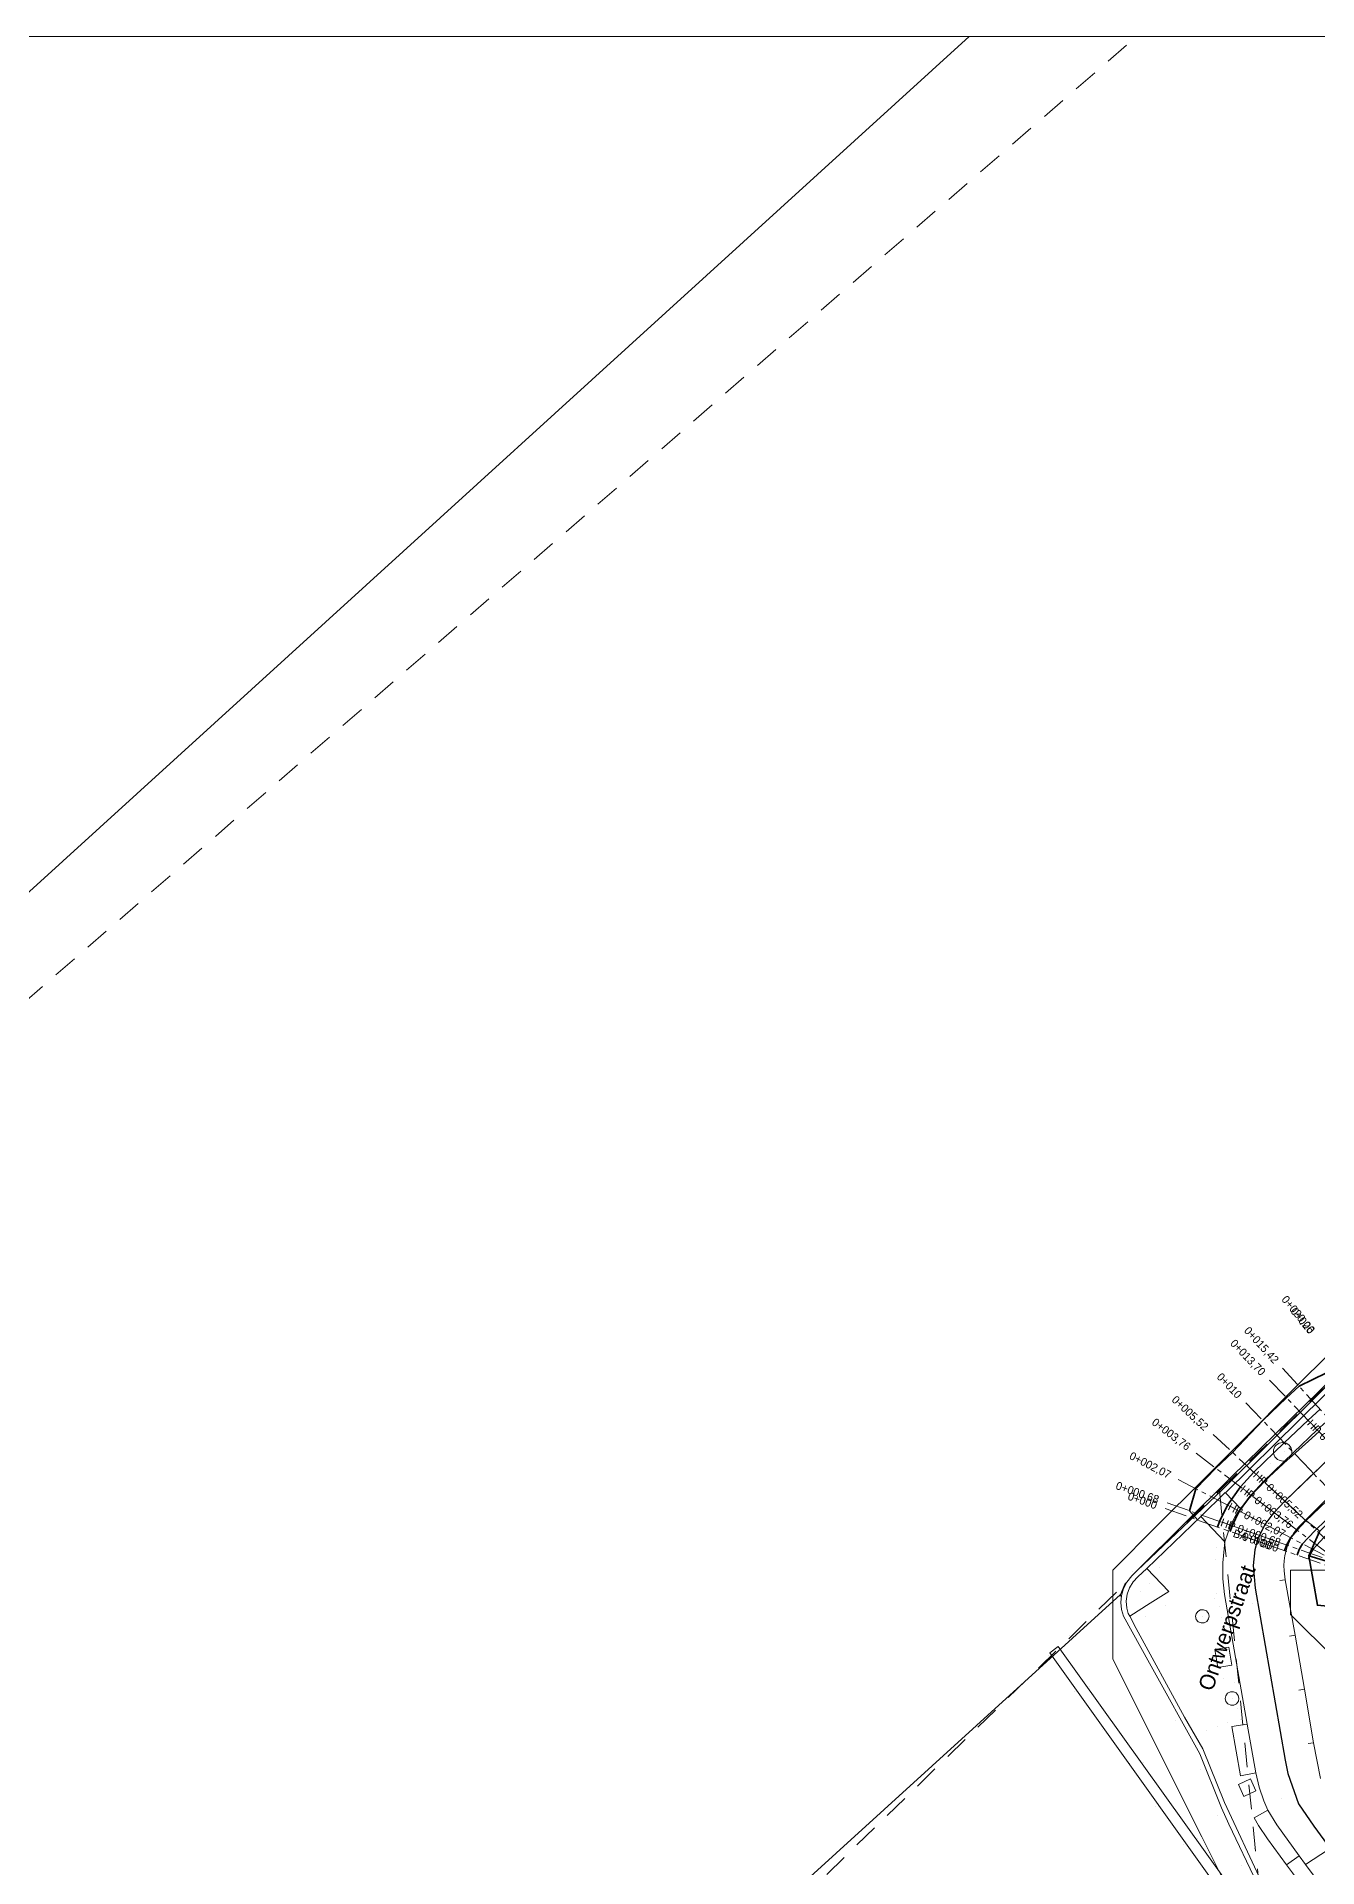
# Model space of a CAD drawing. Header units: metres. Extents: x 0 to 105485, y 0 to 425721.
# Drawn here: x 104771.5 to 104915.5, y 425504 to 425710 of the extents above; entities that cross this region are included whole.
import ezdxf
from ezdxf.enums import TextEntityAlignment as Align

# ---------------------------------------------------------------- set-up
doc = ezdxf.new("R2010")
doc.units = ezdxf.units.M
doc.header["$MEASUREMENT"] = 0
for name, pattern in [('AM-AS-SO', [16, 10, -2, 2, -2]), ('KG-PERCEEL-SO', [19, 5.5, -4, 5.5, -4]), ('ZZ-CENTER-SO', [8, 5, -1, 1, -1])]:
    doc.linetypes.add(name, pattern=pattern)
for name, color, linetype, lineweight in [('B-XX-AM-AS-G', 10, 'AM-AS-SO', 18), ('B-XX-AM-AS-T', 10, 'AM-AS-SO', 18), ('B-XX-AM-KILOMETRERING-G', 7, 'Continuous', 18), ('B-XX-AM-KILOMETRERING-T', 7, 'Continuous', 18), ('B-XX-AM-TANGENTPUNT-G', 7, 'Continuous', 18), ('B-XX-AM-TANGENTPUNT-T', 7, 'Continuous', 18), ('B-XX-GK-KADEMUUR-G', 150, 'Continuous', 18), ('B-XX-GR-BOOM-G', 90, 'Continuous', 13), ('B-XX-IE-AFVAL APART PLAATS-G', 7, 'Continuous', 18), ('B-XX-IE-MEUBILAIR-G', 7, 'Continuous', 18), ('B-XX-IE-MEUBILAIR_WATERWEGMEUBILAIR-G', 150, 'Continuous', 18), ('B-XX-IE-MEUBILAIR_WEGMEUBILAIR-G', 7, 'Continuous', 18), ('B-XX-KG-GRENS_PERCEEL-G', 150, 'KG-PERCEEL-SO', 18), ('B-XX-KW-KUNSTWERK_STEIGER-G', 170, 'Continuous', 18), ('B-XX-OG-BEBOUWING-G', 7, 'Continuous', 35), ('B-XX-OG-GRENS-G', 7, 'Continuous', 18), ('B-XX-OG-WATER-G', 130, 'Continuous', 18), ('B-XX-OG-WATER_HAVEN-G', 170, 'Continuous', 18), ('B-XX-VH-GESLOTENVERHARDING_BETON-G', 10, 'Continuous', 18), ('B-XX-VH-ONVERHARD_ZAND-G', 210, 'Continuous', 18), ('B-XX-VH-OPENVERHARDING-G', 90, 'Continuous', 18), ('B-XX-VW-MARKERING-G', 7, 'Continuous', 18), ('N-XX-AL-VERWIJZING_DOORSNEDE-G', 7, 'ZZ-CENTER-SO', 18), ('N-XX-AL-VERWIJZING_DOORSNEDE-T', 7, 'ZZ-CENTER-SO', 18), ('N-XX-AM-AS-G', 10, 'AM-AS-SO', 18), ('N-XX-GR-GRAS_BERM-G', 80, 'Continuous', 35), ('N-XX-GW-TALUD_TEEN-G', 90, 'Continuous', 35), ('N-XX-VH-GESLOTENVERHARDING_ASFALT-G', 10, 'Continuous', 35)]:
    doc.layers.add(name, color=color, linetype=linetype, lineweight=lineweight)
doc.layers.add('GIS-WEGVAKKEN', color=2, linetype='Continuous')

msp = doc.modelspace()

# ---------------------------------------------------------------- linework, layer by layer
at = {"layer": 'B-XX-AM-AS-G', "ltscale": 0.5}
msp.add_lwpolyline([(104908.75, 425540.75), (104908.98, 425541.39), (104909.62, 425542.63), (104910.64, 425543.97), (104911.84, 425545.26), (104917.75, 425550.92), (104919.02, 425552.08), (104922.6, 425555.03), (104992.7, 425611.27), (105082.36, 425683.39), (105090.06, 425689.4), (105106.61, 425702.7), (105109.33, 425704.82), (105110.25, 425705.24)], dxfattribs=at)
at = {"layer": 'B-XX-AM-KILOMETRERING-G', "ltscale": 0.5, "flags": 128}
for points in [[(104915.42, 425548), (104914.73, 425548.72)], [(104909.93, 425540.33), (104907.58, 425541.16)]]:
    msp.add_lwpolyline(points, dxfattribs=at)
at = {"layer": 'B-XX-AM-TANGENTPUNT-G', "ltscale": 0.5, "flags": 128}
for points in [[(104913.3, 425543.9), (104910.38, 425546.62)], [(104912.23, 425542.76), (104909.05, 425545.18)], [(104911.4, 425541.71), (104907.84, 425543.55)], [(104910.64, 425540.08), (104906.87, 425541.41)], [(104910.87, 425540.73), (104907.09, 425542.05)]]:
    msp.add_lwpolyline(points, dxfattribs=at)
at = {"layer": 'B-XX-GK-KADEMUUR-G', "ltscale": 0.5}
for points in [[(104905.86, 425548), (104895.25, 425537.44), (104904.79, 425546.53), (104915.53, 425557.16), (104934.78, 425575.98), (104935.31, 425576.5), (104938.4, 425579.52), (104951.87, 425590.31), (104952.46, 425590.78), (104973.79, 425607.87), (104974.36, 425608.32), (104995.77, 425625.47), (104996.33, 425625.92), (105006.32, 425633.91), (105006.51, 425634.18), (104986.54, 425618.36), (104971.09, 425606.13), (104953.75, 425592.04), (104938.16, 425579.83), (104933.14, 425574.9), (104922.3, 425564.08)], [(104893.34, 425534.54), (104893.47, 425534.65), (104893.7, 425535.42), (104894.07, 425536.14), (104893.87, 425535.89), (104893.35, 425534.74)]]:
    msp.add_lwpolyline(points, close=True, dxfattribs=at)
for points in [[(104916.85, 425492.98), (104913.84, 425496.95), (104909.9, 425501.6), (104909.21, 425502.42), (104905.07, 425511.35), (104902.61, 425517.38), (104900.56, 425520.94), (104895.14, 425530.93), (104894.4, 425532.3), (104894.22, 425532.62), (104894.07, 425533.21), (104894.01, 425533.99), (104894.12, 425534.77), (104894.38, 425535.5), (104894.79, 425536.17), (104895.32, 425536.74), (104896.31, 425537.68), (104902.39, 425543.51), (104905.15, 425546.22), (104905.17, 425546.2), (104921.75, 425562.54)], [(104915.53, 425557.16), (104904.79, 425546.53), (104895.25, 425537.44), (104894.63, 425536.86), (104894.07, 425536.14), (104894.07, 425536.14), (104893.7, 425535.42), (104893.47, 425534.65), (104893.39, 425533.85), (104893.48, 425533.04), (104893.71, 425532.29), (104896.64, 425527.03), (104902.29, 425516.81), (104904.74, 425510.73), (104905.56, 425508.92), (104908.74, 425502.24), (104911.14, 425499.37), (104912.72, 425497.44), (104914.12, 425495.73), (104916.34, 425492.62)]]:
    msp.add_lwpolyline(points, dxfattribs=at)
at = {"layer": 'B-XX-GR-BOOM-G', "color": 0, "true_color": 0x604a38}
for points in [[(104911.77, 425550.88, 2.3), (104911.77, 425550.88, 5.1)], [(104904.65, 425543.16, 2.35), (104904.65, 425543.16, 5.15)], [(104902.61, 425532.31, 2.3), (104902.61, 425532.31, 5.1)], [(104905.96, 425523.09, 2.14), (104905.96, 425523.09, 4.94)], [(104907.71, 425513.11, 2.07), (104907.71, 425513.11, 4.87)]]:
    msp.add_polyline3d(points, dxfattribs=at)
at = {"layer": 'B-XX-IE-AFVAL APART PLAATS-G', "color": 0, "true_color": 0x604a38}
for points in [[(104904.88, 425527.97, 2.22), (104904.88, 425527.97, 3.72)], [(104904.98, 425525.27, 2.16), (104904.98, 425525.27, 3.66)]]:
    msp.add_polyline3d(points, dxfattribs=at)
at = {"layer": 'B-XX-IE-MEUBILAIR-G', "color": 0, "true_color": 0x604a38}
for points in [[(104913.52, 425553.27, 2.22), (104913.52, 425553.27, 5.22)], [(104906.24, 425544.67, 2.32), (104906.24, 425544.67, 5.32)], [(104909.97, 425545.07, 2.35), (104909.97, 425545.07, 3.85)], [(104904.61, 425541.53, 2.35), (104904.61, 425541.53, 5.35)], [(104904.04, 425538.73, 2.3), (104904.04, 425538.73, 5.3)], [(104904.19, 425540.03, 2.32), (104904.19, 425540.03, 5.32)], [(104897.79, 425537.77, 2.19), (104897.79, 425537.77, 5.19)], [(104911.96, 425536.08, 2.24), (104911.96, 425536.08, 3.74)], [(104904.21, 425534.88, 2.32), (104904.21, 425534.88, 5.32)], [(104896.19, 425532.27, 2.15), (104896.19, 425532.27, 5.15)], [(104898.39, 425533.47, 2.24), (104898.39, 425533.47, 3.74)], [(104904.45, 425533.45, 2.33), (104904.45, 425533.45, 5.33)], [(104904.7, 425532.17, 2.31), (104904.7, 425532.17, 5.31)], [(104908.24, 425533.71, 2.35), (104908.24, 425533.71, 3.85)], [(104904.98, 425530.61, 2.28), (104904.98, 425530.61, 5.28)], [(104914.87, 425530.16, 2.3), (104914.87, 425530.16, 3.8)], [(104905.23, 425529.11, 2.24), (104905.23, 425529.11, 5.24)], [(104889.88, 425524.4, 0), (104889.88, 425524.4, 3)], [(104906.21, 425524.8, 2.18), (104906.21, 425524.8, 5.18)], [(104906.58, 425521.88, 2.15), (104906.58, 425521.88, 5.15)], [(104904.22, 425519.9, 2.05), (104904.22, 425519.9, 5.05)], [(104905.37, 425520.3, 2.1), (104905.37, 425520.3, 5.1)], [(104906.81, 425520.66, 2.13), (104906.81, 425520.66, 5.13)], [(104903.08, 425519.45, 2), (104903.08, 425519.45, 5)], [(104915.15, 425517.71, 2.16), (104915.15, 425517.71, 3.66)], [(104895.95, 425515.83, 0), (104895.95, 425515.83, 3)], [(104911.45, 425511.84, 2.23), (104911.45, 425511.84, 3.73)], [(104902.07, 425507.29, 0), (104902.07, 425507.29, 3)]]:
    msp.add_polyline3d(points, dxfattribs=at)
at = {"layer": 'B-XX-IE-MEUBILAIR_WATERWEGMEUBILAIR-G', "color": 0, "true_color": 0x604a38}
for points in [[(104915.23, 425557.44, 2.21), (104915.23, 425557.44, 3.71)], [(104910.22, 425549.43, 2.3), (104910.22, 425549.43, 3.8)], [(104903.87, 425546.27, 2.2), (104903.87, 425546.27, 3.7)], [(104906.63, 425545.85, 2.28), (104906.63, 425545.85, 3.78)], [(104894.66, 425537.38, 2.08), (104894.66, 425537.38, 3.58)], [(104895.63, 425535.08, 2.19), (104895.63, 425535.08, 3.69)], [(104896.61, 425535.95, 2.19), (104896.61, 425535.95, 3.69)], [(104887.59, 425530.11, 0), (104887.59, 425530.11, 1.5)], [(104885.32, 425527.93, 0), (104885.32, 425527.93, 1.5)], [(104888.23, 425523.79, 0), (104888.23, 425523.79, 1.5)], [(104891.31, 425519.53, 0), (104891.31, 425519.53, 1.5)], [(104899.55, 425520.52, 1.58), (104899.55, 425520.52, 3.08)], [(104894.37, 425515.78, 0), (104894.37, 425515.78, 1.5)], [(104902.37, 425515.05, 1.86), (104902.37, 425515.05, 3.36)], [(104897.34, 425510.89, 0), (104897.34, 425510.89, 1.5)], [(104904.23, 425509.89, 1.55), (104904.23, 425509.89, 3.05)], [(104900.41, 425506.64, 0), (104900.41, 425506.64, 1.5)], [(104908.44, 425506.14, 2), (104908.44, 425506.14, 3.5)], [(104907.02, 425504.3, 1.95), (104907.02, 425504.3, 3.45)]]:
    msp.add_polyline3d(points, dxfattribs=at)
at = {"layer": 'B-XX-IE-MEUBILAIR_WEGMEUBILAIR-G', "color": 0, "true_color": 0x604a38}
msp.add_polyline3d([(104903.9, 425534.31, 2.32), (104903.9, 425534.31, 3.82)], dxfattribs=at)
at = {"layer": 'B-XX-KG-GRENS_PERCEEL-G', "ltscale": 0.5, "flags": 128}
for points in [[(104766.46, 425598.23), (104895.14, 425710)], [(104904.49, 425546.43), (104906.81, 425548.68), (104914.21, 425555.97), (104923.87, 425565.36)], [(104894.07, 425536.14), (104894.63, 425536.86), (104904.49, 425546.43)], [(104904.49, 425546.43), (104909.68, 425494.81), (104911.01, 425492.82), (104905.77, 425489.43), (104930.51, 425453.84), (104935.92, 425450.79), (104936.31, 425450.56)], [(104918.81, 425544.96), (104915.8, 425541.84), (104914.51, 425539.09), (104915.51, 425533.54)], [(104856.92, 425499.94), (104894.07, 425536.14)]]:
    msp.add_lwpolyline(points, dxfattribs=at)
at = {"layer": 'B-XX-KW-KUNSTWERK_STEIGER-G', "ltscale": 0.5}
msp.add_lwpolyline([(104912.32, 425495.73), (104913.54, 425496.61), (104912.86, 425497.54), (104911.63, 425496.67), (104910.15, 425495.63), (104886.36, 425528.89), (104885.41, 425528.2), (104909.85, 425493.94)], close=True, dxfattribs=at)
at = {"layer": 'B-XX-OG-BEBOUWING-G', "ltscale": 0.5}
for points in [[(104915.78, 425541.86), (104915.75, 425541.84), (104914.54, 425539.09), (104925.34, 425535.84), (104925.92, 425536.99), (104928.38, 425535.75), (104929.01, 425535.41), (104929.72, 425536.69), (104926.92, 425538.83), (104918.82, 425544.95)], [(104924.49, 425532.64), (104924.95, 425534.37), (104925.34, 425535.84), (104914.54, 425539.09), (104915.52, 425533.54)]]:
    msp.add_lwpolyline(points, close=True, dxfattribs=at)
at = {"layer": 'B-XX-OG-GRENS-G'}
msp.add_polyline3d([(104917.5, 425562.5, 1.81), (104912.5, 425557.5, 1.52), (104907.5, 425552.5, 1.59), (104902.5, 425547.5, 0.95), (104897.5, 425542.5, 1.49), (104892.5, 425537.5, 1.25), (104892.5, 425532.5, 1.07), (104892.5, 425527.5, 0.44), (104897.5, 425517.5, 1.32), (104902.5, 425507.5, 1.3), (104907.5, 425497.5, 0.87), (104907.5, 425492.5, 2.08), (104907.5, 425487.5, 2.26), (104907.5, 425482.5, 1.56), (104907.5, 425477.5, 1.22), (104912.5, 425472.5, 1.45), (104917.5, 425462.5, 0.6)], dxfattribs=at)
msp.add_polyline3d([(104912.5, 425537.5, 2.28), (104927.5, 425537.5, 2.87), (104917.5, 425527.5, 2.42), (104912.5, 425532.5, 2.24)], close=True, dxfattribs=at)
at = {"layer": 'B-XX-OG-WATER-G', "ltscale": 0.5}
for points in [[(104941.9, 425710), (104876.35, 425710), (104630, 425485.84)], [(104630, 425485.84), (104876.35, 425710), (104703.07, 425710)], [(104856, 425500.74), (104893.35, 425534.74), (104893.87, 425535.89), (104894.07, 425536.14), (104894.07, 425536.14), (104894.63, 425536.86), (104895.25, 425537.44), (104905.86, 425548), (104922.3, 425564.08)]]:
    msp.add_lwpolyline(points, dxfattribs=at)
at = {"layer": 'B-XX-OG-WATER_HAVEN-G', "ltscale": 0.5}
msp.add_lwpolyline([(104908.74, 425502.24), (104905.56, 425508.92), (104904.74, 425510.73), (104902.29, 425516.81), (104896.64, 425527.03), (104893.71, 425532.29), (104893.48, 425533.04), (104893.39, 425533.85), (104893.47, 425534.65), (104893.34, 425534.54), (104893.35, 425534.74), (104856, 425500.74)], dxfattribs=at)
at = {"layer": 'B-XX-VH-GESLOTENVERHARDING_BETON-G', "ltscale": 0.5}
for points in [[(104896.31, 425537.68), (104895.32, 425536.74), (104894.79, 425536.17), (104894.38, 425535.5), (104894.12, 425534.77), (104894.01, 425533.99), (104894.07, 425533.21), (104894.22, 425532.62), (104894.4, 425532.3), (104896.71, 425533.78), (104898.79, 425535.1)], [(104903.99, 425528.57), (104904.32, 425526.54), (104905.88, 425526.8), (104905.54, 425528.83)]]:
    msp.add_lwpolyline(points, close=True, dxfattribs=at)
at = {"layer": 'B-XX-VH-ONVERHARD_ZAND-G', "ltscale": 0.5}
for points in [[(104912.18, 425549.93), (104912.33, 425550.06), (104912.56, 425550.4), (104912.62, 425550.59), (104912.64, 425550.8), (104912.56, 425551.2), (104912.46, 425551.38), (104912.33, 425551.54), (104912.18, 425551.67), (104911.99, 425551.76), (104911.8, 425551.82), (104911.6, 425551.84), (104911.4, 425551.82), (104911.2, 425551.76), (104911.02, 425551.67), (104910.84, 425551.52), (104910.73, 425551.38), (104910.58, 425551.01), (104910.58, 425550.6), (104910.73, 425550.23), (104911.02, 425549.94), (104911.2, 425549.84), (104911.59, 425549.76), (104911.8, 425549.78)], [(104906.85, 425544.42), (104905.17, 425546.2), (104905.15, 425546.22), (104902.39, 425543.51), (104905.1, 425540.68), (104905.42, 425541.66), (104905.79, 425542.58), (104906.31, 425543.59)], [(104903.32, 425532.29), (104903.25, 425532.62), (104903.02, 425532.89), (104902.71, 425533.03), (104902.36, 425533.02), (104902.06, 425532.85), (104901.86, 425532.57), (104901.81, 425532.29), (104901.89, 425531.95), (104902.11, 425531.68), (104902.42, 425531.54), (104902.77, 425531.56), (104903.07, 425531.72), (104903.27, 425532.01)], [(104906.69, 425523.05), (104906.61, 425523.39), (104906.39, 425523.67), (104906.07, 425523.81), (104905.72, 425523.8), (104905.41, 425523.65), (104905.2, 425523.36), (104905.14, 425523.05), (104905.22, 425522.71), (104905.44, 425522.44), (104905.76, 425522.29), (104906.11, 425522.3), (104906.42, 425522.46), (104906.63, 425522.74)], [(104906.64, 425513.39), (104907.23, 425512.04), (104908.6, 425512.66), (104908, 425514.02)]]:
    msp.add_lwpolyline(points, close=True, dxfattribs=at)
at = {"layer": 'B-XX-VH-OPENVERHARDING-G', "ltscale": 0.5}
for points in [[(104943.02, 425565.45), (104943.4, 425565.75), (104949.04, 425570.28), (104948.16, 425571.34), (104948.15, 425571.34), (104948.01, 425571.47), (104947.83, 425571.53), (104947.64, 425571.52), (104947.45, 425571.42), (104921.54, 425550.55), (104914.17, 425543.11), (104915.78, 425541.86), (104918.82, 425544.95), (104923.62, 425549.8)], [(104903.32, 425532.29), (104903.27, 425532.01), (104903.07, 425531.72), (104902.77, 425531.56), (104902.42, 425531.54), (104902.11, 425531.68), (104901.89, 425531.95), (104901.81, 425532.29), (104901.86, 425532.57), (104902.06, 425532.85), (104902.36, 425533.02), (104902.71, 425533.03), (104903.02, 425532.89), (104903.25, 425532.62)], [(104903.99, 425528.57), (104905.54, 425528.83), (104905.88, 425526.8), (104904.32, 425526.54)], [(104906.69, 425523.05), (104906.63, 425522.74), (104906.42, 425522.46), (104906.11, 425522.3), (104905.76, 425522.29), (104905.44, 425522.44), (104905.22, 425522.71), (104905.14, 425523.05), (104905.2, 425523.36), (104905.41, 425523.65), (104905.72, 425523.8), (104906.07, 425523.81), (104906.39, 425523.67), (104906.61, 425523.39)], [(104907.62, 425520.17), (104905.9, 425519.9), (104906.87, 425514.34), (104908.58, 425514.68)], [(104906.64, 425513.39), (104908, 425514.02), (104908.6, 425512.66), (104907.23, 425512.04)], [(104910.93, 425508.83), (104909.94, 425510.47), (104908.41, 425509.63), (104908.88, 425508.77), (104909.89, 425507.27), (104912.05, 425504.32), (104913.46, 425505.33)], [(104914.16, 425504.38), (104913.46, 425505.33), (104912.05, 425504.32), (104912.71, 425503.43), (104915.82, 425499.22), (104917.22, 425500.27)]]:
    msp.add_lwpolyline(points, close=True, dxfattribs=at)
for points in [[(104921.75, 425562.54), (104905.17, 425546.2), (104906.85, 425544.42), (104908.49, 425546.35), (104910.09, 425548), (104912.18, 425549.93), (104911.8, 425549.78), (104911.59, 425549.76), (104911.2, 425549.84), (104911.02, 425549.94), (104910.73, 425550.23), (104910.58, 425550.6), (104910.58, 425551.01), (104910.73, 425551.38), (104910.84, 425551.52), (104911.02, 425551.67), (104911.2, 425551.76), (104911.4, 425551.82), (104911.6, 425551.84), (104911.8, 425551.82), (104911.99, 425551.76), (104912.18, 425551.67), (104912.33, 425551.54), (104912.46, 425551.38), (104912.56, 425551.2), (104912.64, 425550.8), (104912.62, 425550.59), (104912.56, 425550.4), (104912.33, 425550.06), (104914.87, 425552.34), (104915.76, 425553.11)], [(104915.76, 425553.11), (104914.87, 425552.34), (104912.33, 425550.06), (104912.18, 425549.93), (104910.09, 425548), (104908.49, 425546.35), (104906.85, 425544.42), (104906.31, 425543.59), (104905.79, 425542.58), (104905.42, 425541.66), (104905.1, 425540.68), (104904.87, 425538.29), (104904.88, 425536.52), (104905.05, 425534.76), (104905.38, 425533.02), (104907.62, 425520.17), (104908.58, 425514.68), (104908.95, 425513.08), (104909.48, 425511.53), (104909.94, 425510.47), (104910.93, 425508.83), (104913.46, 425505.33), (104914.16, 425504.38), (104919.22, 425507.68)], [(104915.85, 425514.06), (104915.08, 425518.05), (104914.07, 425524.09), (104913, 425530.17), (104911.9, 425536.41), (104911.76, 425537.39), (104911.73, 425538.01), (104911.76, 425538.52), (104911.84, 425539.13), (104912.1, 425540.12), (104912.52, 425541.06), (104912.83, 425541.59), (104913.13, 425542.01), (104913.48, 425542.42), (104914.17, 425543.11), (104921.54, 425550.55)], [(104912.71, 425503.43), (104912.05, 425504.32), (104909.89, 425507.27), (104908.88, 425508.77), (104908.41, 425509.63), (104909.94, 425510.47), (104909.48, 425511.53), (104908.95, 425513.08), (104908.58, 425514.68), (104906.87, 425514.34), (104905.9, 425519.9), (104907.62, 425520.17), (104905.38, 425533.02), (104905.05, 425534.76), (104904.88, 425536.52), (104904.87, 425538.29), (104905.1, 425540.68), (104902.39, 425543.51), (104896.31, 425537.68), (104898.79, 425535.1), (104896.71, 425533.78), (104894.4, 425532.3), (104895.14, 425530.93), (104900.56, 425520.94), (104902.61, 425517.38), (104905.07, 425511.35), (104909.21, 425502.42)], [(104915.78, 425541.86), (104914.17, 425543.11), (104913.48, 425542.42), (104913.13, 425542.01), (104912.83, 425541.59), (104912.52, 425541.06), (104912.1, 425540.12), (104911.84, 425539.13), (104911.76, 425538.52), (104911.73, 425538.01), (104911.76, 425537.39), (104911.9, 425536.41), (104913, 425530.17), (104914.07, 425524.09), (104915.08, 425518.05), (104915.85, 425514.06)], [(104915.52, 425533.54), (104914.54, 425539.09), (104915.75, 425541.84)], [(104919.22, 425507.68), (104914.16, 425504.38), (104917.22, 425500.27)]]:
    msp.add_lwpolyline(points, dxfattribs=at)
at = {"layer": 'B-XX-VW-MARKERING-G', "color": 0, "ltscale": 0.5, "true_color": 0x808080}
for points in [[(104911.9, 425536.41, 2.24), (104911.3, 425536.31, 2.23)], [(104913, 425530.17, 2.24), (104912.39, 425530.06, 2.23)], [(104914.07, 425524.09, 2.2), (104913.44, 425523.98, 2.2)], [(104915.08, 425518.05, 2.16), (104914.49, 425517.99, 2.14)]]:
    msp.add_polyline3d(points, dxfattribs=at)
at = {"layer": 'GIS-WEGVAKKEN'}
for points in [[(104908.75, 425540.75), (104908.98, 425541.39), (104909.62, 425542.63), (104910.64, 425543.97), (104911.84, 425545.26), (104917.75, 425550.92), (104919.02, 425552.08), (104922.6, 425555.03), (104992.7, 425611.27), (105082.36, 425683.39), (105090.06, 425689.4), (105106.61, 425702.7), (105109.33, 425704.82), (105110.25, 425705.24)], [(104908.75, 425540.75), (104908.46, 425539.76), (104908.3, 425537.99), (104908.51, 425535.44), (104911.88, 425516.12), (104912.19, 425514.61), (104913.37, 425511.21), (104915.1, 425508.69), (104919.92, 425502.13), (104923.96, 425494.46), (104944.56, 425466.52), (104952.23, 425460.43)]]:
    msp.add_lwpolyline(points, dxfattribs=at)
at = {"layer": 'N-XX-AL-VERWIJZING_DOORSNEDE-G', "ltscale": 0.5, "flags": 128}
for points in [[(104910.14, 425558.86), (104923.97, 425544.42)], [(104911.6, 425560.2), (104925.09, 425545.43)], [(104907.47, 425556.3), (104921.3, 425541.86)], [(104903.79, 425552.75), (104918.43, 425539.13)], [(104901.89, 425550.63), (104917.8, 425538.52)], [(104899.85, 425547.68), (104917.62, 425538.5)], [(104898.38, 425544.41), (104917.24, 425537.76)], [(104898.61, 425545.05), (104917.47, 425538.4)]]:
    msp.add_lwpolyline(points, dxfattribs=at)
at = {"layer": 'N-XX-AM-AS-G', "ltscale": 0.5}
msp.add_polyline3d([(104908.75, 425540.75, 2.94), (104908.98, 425541.39, 2.94), (104909.62, 425542.63, 2.94), (104910.64, 425543.97, 2.95), (104911.84, 425545.26, 2.95), (104915.08, 425548.36, 2.96), (104917.75, 425550.92, 2.97)], dxfattribs=at)
at = {"layer": 'N-XX-GR-GRAS_BERM-G', "ltscale": 0.5}
for points in [[(104904.27, 425542.33, 2.8), (104904.5, 425542.97, 2.8), (104905.4, 425544.81, 2.8), (104906.86, 425546.85, 2.81), (104908.36, 425548.5, 2.81), (104911.79, 425551.79, 2.82), (104914.46, 425554.35, 2.83), (104915.82, 425555.59, 2.83)], [(104913.23, 425539.17, 2.8), (104913.46, 425539.81, 2.8), (104913.84, 425540.45, 2.8), (104914.42, 425541.09, 2.81), (104915.32, 425542.02, 2.81), (104918.36, 425544.93, 2.82)]]:
    msp.add_polyline3d(points, dxfattribs=at)
at = {"layer": 'N-XX-GW-TALUD_TEEN-G', "ltscale": 0.5}
for points in [[(104914.5, 425538.72, 2.35), (104914.73, 425539.36, 2.35), (104915.02, 425539.84, 2.36), (104915.46, 425540.3, 2.37), (104916.24, 425541.17, 2.39), (104919.13, 425544.12, 2.45), (104921.77, 425546.72, 2.48), (104922.93, 425547.8, 2.49), (104926.23, 425550.53, 2.5), (104926.28, 425550.57, 2.5), (104934.19, 425556.46, 2.41), (104941.5, 425563.33, 2.69), (104949.26, 425569.64, 2.74), (104957.22, 425575.69, 2.67), (104964.52, 425582.57, 2.96)], [(104902.08, 425543.1, 2.02), (104901.11, 425544.16, 1.6), (104901.84, 425546.64, 1.47), (104904.08, 425548.97, 1.64), (104905.98, 425550.71, 1.73), (104909.37, 425554.32, 1.66), (104912.04, 425556.88, 1.66), (104913.46, 425558.17, 1.67), (104918.08, 425560.42, 2.08)]]:
    msp.add_polyline3d(points, dxfattribs=at)
at = {"layer": 'N-XX-VH-GESLOTENVERHARDING_ASFALT-G', "ltscale": 0.5}
for points in [[(104905.69, 425541.83, 2.86), (104905.91, 425542.47, 2.86), (104906.73, 425544.12, 2.86), (104908.05, 425545.94, 2.87), (104909.46, 425547.47, 2.87), (104912.83, 425550.71, 2.88), (104915.5, 425553.27, 2.89), (104916.83, 425554.48, 2.89)], [(104911.82, 425539.67, 2.86), (104912.05, 425540.31, 2.86), (104912.51, 425541.14, 2.86), (104913.23, 425542, 2.87), (104914.22, 425543.05, 2.87), (104917.32, 425546.01, 2.88)]]:
    msp.add_polyline3d(points, dxfattribs=at)

# ---------------------------------------------------------------- texts
at = {"layer": 'B-XX-AM-AS-T', "color": 50, "lineweight": 35}
msp.add_text('Ontwerpstraat', height=1.75, rotation=70.5862, dxfattribs=at).set_placement((104907.76, 425537.92), align=Align.MIDDLE_RIGHT)
at = {"layer": 'B-XX-AM-KILOMETRERING-T', "color": 10, "lineweight": 18}
msp.add_text('0+000', height=0.9, rotation=-19.4138, dxfattribs=at).set_placement((104907.1, 425541.33), align=Align.MIDDLE_LEFT)
at = {"layer": 'B-XX-AM-TANGENTPUNT-T', "color": 10, "lineweight": 18}
for s, rotation, p in [('HP 0+013,70', -46.2378, (104919.48, 425549.11)), ('HP 0+005,52', -42.93, (104913.67, 425543.56)), ('HP 0+003,76', -37.2782, (104912.63, 425542.46)), ('HP 0+002,07', -27.2996, (104911.84, 425541.48)), ('HP 0+000,68', -19.4138, (104911.34, 425540.56)), ('BA 0+000', -19.4138, (104911.11, 425539.92))]:
    msp.add_text(s, height=0.9, rotation=rotation, dxfattribs=at).set_placement(p, align=Align.MIDDLE_RIGHT)
at = {"layer": 'N-XX-AL-VERWIJZING_DOORSNEDE-T', "color": 10, "lineweight": 18}
for s, rotation, p in [('0+020,06', 309.4893, (104914.97, 425564.29)), ('0+020', 309.4893, (104914.92, 425564.25)), ('0+015,42', 312.4081, (104910.93, 425560.94)), ('0+013,70', 313.7622, (104909.45, 425559.59)), ('0+010', 313.7622, (104906.78, 425557.02)), ('0+005,52', 317.07, (104903.05, 425553.43)), ('0+003,76', 322.7218, (104901.09, 425551.24)), ('0+002,07', 332.7004, (104898.96, 425548.13)), ('0+000,68', 340.5862, (104897.66, 425545.38)), ('0+000', 340.5862, (104897.44, 425544.74))]:
    msp.add_text(s, height=0.9, rotation=rotation, dxfattribs=at).set_placement(p, align=Align.MIDDLE_RIGHT)

doc.saveas('drawing.dxf')
